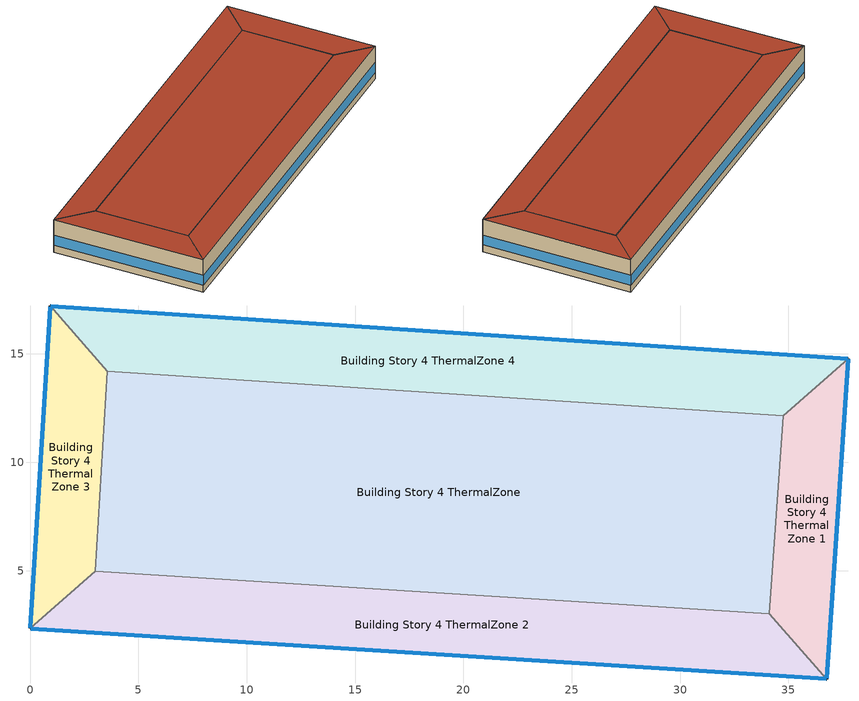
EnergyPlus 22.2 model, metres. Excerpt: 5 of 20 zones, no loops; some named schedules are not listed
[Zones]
Building Story 4 ThermalZone
 floor adiabatic (Typical Interior Ceiling): 34.75,12.14 34.12,3.01 3,4.98 3.56,14.21 z10.8
 wall adiabatic (Typical Interior Wall): 34.12,3.01 34.75,12.14 3.56,14.21 3,4.98 34.12,3.01 z10.8:14.4
 roof outside (Typical IEAD Roof R-31.25): 3.56,14.21 3,4.98 34.12,3.01 34.75,12.14 z14.4
Building Story 4 ThermalZone 1
 floor adiabatic (Typical Interior Ceiling): 37.77,14.77 36.76,0 34.12,3.01 34.75,12.14 z10.8
 wall outside (Typical Insulated Steel Framed Exterior Wall R-20.41): 36.76,0 37.77,14.77 z10.8:14.4
 wall adiabatic (Typical Interior Wall): 37.77,14.77 34.75,12.14 34.12,3.01 36.76,0 z10.8:14.4
 window (U 0.48 SHGC 0.40 Dbl Ref-D Clr 6mm/13mm): 36.76,0.03 37.76,14.75 z11.56:12.65
 roof outside (Typical IEAD Roof R-31.25): 34.75,12.14 34.12,3.01 36.76,0 37.77,14.77 z14.4
Building Story 4 ThermalZone 2
 floor adiabatic (Typical Interior Floor): 36.76,0 0,2.33 3,4.98 34.12,3.01 z10.8
 wall outside (Typical Insulated Steel Framed Exterior Wall R-20.41): 0,2.33 36.76,0 z10.8:14.4
 wall adiabatic (Typical Interior Wall): 36.76,0 34.12,3.01 3,4.98 0,2.33 z10.8:14.4
 window (U 0.48 SHGC 0.40 Dbl Ref-D Clr 6mm/13mm): 0.03,2.33 36.74,0 z11.56:12.64
 roof outside (Typical IEAD Roof R-31.25): 34.12,3.01 3,4.98 0,2.33 36.76,0 z14.4
Building Story 4 ThermalZone 3
 floor adiabatic (Typical Interior Floor): 0,2.33 0.92,17.21 3.56,14.21 3,4.98 z10.8
 wall outside (Typical Insulated Steel Framed Exterior Wall R-20.41): 0.92,17.21 0,2.33 z10.8:14.4
 wall adiabatic (Typical Interior Wall): 0,2.33 3,4.98 3.56,14.21 0.92,17.21 z10.8:14.4
 window (U 0.48 SHGC 0.40 Dbl Ref-D Clr 6mm/13mm): 0.92,17.19 0,2.36 z11.56:12.65
 roof outside (Typical IEAD Roof R-31.25): 3,4.98 3.56,14.21 0.92,17.21 0,2.33 z14.4
Building Story 4 ThermalZone 4
 floor adiabatic (Typical Interior Floor): 0.92,17.21 37.77,14.77 34.75,12.14 3.56,14.21 z10.8
 wall outside (Typical Insulated Steel Framed Exterior Wall R-20.41): 37.77,14.77 0.92,17.21 z10.8:14.4
 wall adiabatic (Typical Interior Wall): 0.92,17.21 3.56,14.21 34.75,12.14 37.77,14.77 z10.8:14.4
 window (U 0.48 SHGC 0.40 Dbl Ref-D Clr 6mm/13mm): 37.74,14.77 0.95,17.21 z11.56:12.64
 roof outside (Typical IEAD Roof R-31.25): 3.56,14.21 34.75,12.14 37.77,14.77 0.92,17.21 z14.4
[Building]
bld_17: Terrain=City
[Site:Location]
Laramie General Brees Field_WY_USA: Latitude {deg}=41.3122; Longitude {deg}=-105.583; Time Zone {hr}=-7; Elevation {m}=2215
[Site:GroundTemperature:FCfactorMethod]
January Ground Temperature {C}=8.6; February Ground Temperature {C}=2.8; March Ground Temperature {C}=-4.1; April Ground Temperature {C}=-8.8; May Ground Temperature {C}=-2.2; June Ground Temperature {C}=0.3; July Ground Temperature {C}=6.7; August Ground Temperature {C}=10.1; September Ground Temperature {C}=16.5; October Ground Temperature {C}=20.6; November Ground Temperature {C}=19.2; December Ground Temperature {C}=14.7
[Site:WaterMainsTemperature]
Calculation Method=Correlation; Annual Average Outdoor Air Temperature {C}=8.96667; Maximum Difference In Monthly Average Outdoor Air Temperatures {deltaC}=26.2
[SizingPeriod:DesignDay] Day of Month=21; Dry-Bulb Temperature Range Modifier Type=DefaultMultipliers; Humidity Condition Type=Wetbulb; Barometric Pressure {Pa}=98769; Rain Indicator=No; Snow Indicator=No; Daylight Saving Time Indicator=No; Begin Environment Reset Mode=FullResetAtBeginEnvironment
Name | Month | Day Type | Maximum Dry-Bulb Temperature {C} | Daily Dry-Bulb Temperature Range {deltaC} | Wetbulb or DewPoint at Maximum Dry-Bulb {C} | Wind Speed {m/s} | Wind Direction {deg} | Solar Model Indicator | ASHRAE Clear Sky Optical Depth for Beam Irradiance (taub) | ASHRAE Clear Sky Optical Depth for Diffuse Irradiance (taud) | Sky Clearness
Buffalo Niagara Intl Ap Ann Clg .4% Condns DB=>MWB 1 | 7 | SummerDesignDay | 30.3 | 9.3 | 21.8 | 5.7 | 240 | ASHRAETau | 0.462 | 2.001
Buffalo Niagara Intl Ap Ann Clg .4% Condns WB=>MDB 1 | 7 | SummerDesignDay | 27.8 | 9.3 | 23.8 | 5.7 | 240 | ASHRAETau | 0.462 | 2.001
Buffalo Niagara Intl Ap Ann Htg 99.6% Condns DB 1 | 1 | WinterDesignDay | -16.3 | 0 | -16.3 | 5.1 | 270 | ASHRAEClearSky |  |  | 0
[Material] Thermal Absorptance=0.9; Solar Absorptance=0.7
Name | Roughness | Thickness {m} | Conductivity {W/m-K} | Density {kg/m3} | Specific Heat {J/kg-K} | Visible Absorptance
100mm Normalweight concrete floor | MediumRough | 0.1016 | 2.31045 | 2322 | 832.557 | 0.7
25mm Stucco | Smooth | 0.0254 | 0.72 | 1856 | 840 | 0.7
5/8 in. Gypsum Board | MediumSmooth | 0.0159 | 0.16 | 800 | 1090 | 0.7
G01 13mm gypsum board | Smooth | 0.0127 | 0.160031 | 800.001 | 1090.73 | 0.5
Metal Roof Surface | Smooth | 0.0008 | 45.28 | 7824 | 500 | 0.7
Roof Membrane | VeryRough | 0.0095 | 0.16 | 1121.29 | 1460 | 0.7
Std Wood 6inch 1; Std Wood 6inch 2 | MediumSmooth | 0.15 | 0.12 | 540 | 1210 | 0.7
[Material:NoMass] Roughness=Smooth; Thermal Absorptance=0.9; Solar Absorptance=0.7
Name | Thermal Resistance {m2-K/W} | Visible Absorptance
CP02 CARPET PAD | 0.21648 | 0.8
Typical Insulation R-18.23 | 3.21036 | 0.7
Typical Insulation R-30.13 | 5.30668 | 0.7
[WindowMaterial:Gas]
AIR 13MM: Gas Type=Air; Thickness {m}=0.0127
[WindowMaterial:Glazing] Optical Data Type=SpectralAverage; Thickness {m}=0.006; Infrared Transmittance at Normal Incidence=0; Front Side Infrared Hemispherical Emissivity=0.84; Conductivity {W/m-K}=0.9; Dirt Correction Factor for Solar and Visible Transmittance=1; Solar Diffusing=No
Name | Solar Transmittance at Normal Incidence | Front Side Solar Reflectance at Normal Incidence | Back Side Solar Reflectance at Normal Incidence | Visible Transmittance at Normal Incidence | Front Side Visible Reflectance at Normal Incidence | Back Side Visible Reflectance at Normal Incidence | Back Side Infrared Hemispherical Emissivity
CLEAR 6MM | 0.775 | 0.071 | 0.071 | 0.881 | 0.08 | 0.08 | 0.84
REF D CLEAR 6MM | 0.429 | 0.308 | 0.379 | 0.334 | 0.453 | 0.505 | 0.82
[Construction]
InteriorFurnishings 1: Std Wood 6inch 1
InteriorFurnishings 2: Std Wood 6inch 2
Typical IEAD Roof R-31.25: Roof Membrane, Typical Insulation R-30.13, Metal Roof Surface
Typical Insulated Steel Framed Exterior Wall R-20.41: 25mm Stucco, 5/8 in. Gypsum Board, Typical Insulation R-18.23, 5/8 in. Gypsum Board
Typical Interior Ceiling: CP02 CARPET PAD, 100mm Normalweight concrete floor
Typical Interior Floor: 100mm Normalweight concrete floor, CP02 CARPET PAD
Typical Interior Wall: G01 13mm gypsum board, G01 13mm gypsum board
U 0.48 SHGC 0.40 Dbl Ref-D Clr 6mm/13mm: REF D CLEAR 6MM, AIR 13MM, CLEAR 6MM
[Zone] Multiplier=1; Part of Total Floor Area=Yes
Building Story 4 ThermalZone; Building Story 4 ThermalZone 1; Building Story 4 ThermalZone 2; Building Story 4 ThermalZone 3; Building Story 4 ThermalZone 4
[Space] Space Type=Story Top Blended Space Type
Name | Zone
Building Story 4 Space | Building Story 4 ThermalZone
Building Story 4 Space 1 | Building Story 4 ThermalZone 1
Building Story 4 Space 2 | Building Story 4 ThermalZone 2
Building Story 4 Space 3 | Building Story 4 ThermalZone 3
Building Story 4 Space 4 | Building Story 4 ThermalZone 4
[SpaceList]
Story Top Blended Space Type: Building Story 4 Space 4, Building Story 4 Space, Building Story 4 Space 1, Building Story 4 Space 2, Building Story 4 Space 3
[InternalMass]
Name | Construction | Zone or ZoneList | Space or SpaceList | Surface Area {m2}
Building Story 4 Space 4 Office WholeBuilding - Lg Office A  - Story Top Mass; Building Story 4 Space 4 Office WholeBuilding - Lg Office C  - Story Top Mass | InteriorFurnishings 1 | Building Story 4 ThermalZone 4 | Building Story 4 Space 4 | 31.3711
Building Story 4 Space Office WholeBuilding - Lg Office A  - Story Top Mass; Building Story 4 Space Office WholeBuilding - Lg Office C  - Story Top Mass | InteriorFurnishings 1 | Building Story 4 ThermalZone | Building Story 4 Space | 93.604
Building Story 4 Space 1 Office WholeBuilding - Lg Office A  - Story Top Mass; Building Story 4 Space 1 Office WholeBuilding - Lg Office C  - Story Top Mass | InteriorFurnishings 1 | Building Story 4 ThermalZone 1 | Building Story 4 Space 1 | 11.0473
Building Story 4 Space 2 Office WholeBuilding - Lg Office A  - Story Top Mass; Building Story 4 Space 2 Office WholeBuilding - Lg Office C  - Story Top Mass | InteriorFurnishings 1 | Building Story 4 ThermalZone 2 | Building Story 4 Space 2 | 31.3913
Building Story 4 Space 3 Office WholeBuilding - Lg Office A  - Story Top Mass; Building Story 4 Space 3 Office WholeBuilding - Lg Office C  - Story Top Mass | InteriorFurnishings 1 | Building Story 4 ThermalZone 3 | Building Story 4 Space 3 | 11.1249
Building Story 4 Space 4 Office WholeBuilding - Lg Office A end_a - Story Top Mass; Building Story 4 Space 4 Office WholeBuilding - Lg Office A end_b - Story Top Mass; Building Story 4 Space 4 Office WholeBuilding - Lg Office C end_a - Story Top Mass; Building Story 4 Space 4 Office WholeBuilding - Lg Office C end_b - Story Top Mass | InteriorFurnishings 1 | Building Story 4 ThermalZone 4 | Building Story 4 Space 4 | 7.34583
Building Story 4 Space Office WholeBuilding - Lg Office A end_a - Story Top Mass; Building Story 4 Space Office WholeBuilding - Lg Office A end_b - Story Top Mass; Building Story 4 Space Office WholeBuilding - Lg Office C end_a - Story Top Mass; Building Story 4 Space Office WholeBuilding - Lg Office C end_b - Story Top Mass | InteriorFurnishings 1 | Building Story 4 ThermalZone | Building Story 4 Space | 21.9182
Building Story 4 Space 1 Office WholeBuilding - Lg Office A end_a - Story Top Mass; Building Story 4 Space 1 Office WholeBuilding - Lg Office A end_b - Story Top Mass; Building Story 4 Space 1 Office WholeBuilding - Lg Office C end_a - Story Top Mass; Building Story 4 Space 1 Office WholeBuilding - Lg Office C end_b - Story Top Mass | InteriorFurnishings 1 | Building Story 4 ThermalZone 1 | Building Story 4 Space 1 | 2.58683
Building Story 4 Space 2 Office WholeBuilding - Lg Office A end_a - Story Top Mass; Building Story 4 Space 2 Office WholeBuilding - Lg Office A end_b - Story Top Mass; Building Story 4 Space 2 Office WholeBuilding - Lg Office C end_a - Story Top Mass; Building Story 4 Space 2 Office WholeBuilding - Lg Office C end_b - Story Top Mass | InteriorFurnishings 1 | Building Story 4 ThermalZone 2 | Building Story 4 Space 2 | 7.35054
Building Story 4 Space 3 Office WholeBuilding - Lg Office A end_a - Story Top Mass; Building Story 4 Space 3 Office WholeBuilding - Lg Office A end_b - Story Top Mass; Building Story 4 Space 3 Office WholeBuilding - Lg Office C end_a - Story Top Mass; Building Story 4 Space 3 Office WholeBuilding - Lg Office C end_b - Story Top Mass | InteriorFurnishings 1 | Building Story 4 ThermalZone 3 | Building Story 4 Space 3 | 2.60499
Building Story 4 Space 4 Office WholeBuilding - Lg Office B  - Story Top Mass | InteriorFurnishings 1 | Building Story 4 ThermalZone 4 | Building Story 4 Space 4 | 68.4016
Building Story 4 Space Office WholeBuilding - Lg Office B  - Story Top Mass | InteriorFurnishings 1 | Building Story 4 ThermalZone | Building Story 4 Space | 204.094
Building Story 4 Space 1 Office WholeBuilding - Lg Office B  - Story Top Mass | InteriorFurnishings 1 | Building Story 4 ThermalZone 1 | Building Story 4 Space 1 | 24.0876
Building Story 4 Space 2 Office WholeBuilding - Lg Office B  - Story Top Mass | InteriorFurnishings 1 | Building Story 4 ThermalZone 2 | Building Story 4 Space 2 | 68.4456
Building Story 4 Space 3 Office WholeBuilding - Lg Office B  - Story Top Mass | InteriorFurnishings 1 | Building Story 4 ThermalZone 3 | Building Story 4 Space 3 | 24.2567
Building Story 4 Space 4 Office WholeBuilding - Lg Office B end_a - Story Top Mass; Building Story 4 Space 4 Office WholeBuilding - Lg Office B end_b - Story Top Mass | InteriorFurnishings 1 | Building Story 4 ThermalZone 4 | Building Story 4 Space 4 | 16.0169
Building Story 4 Space Office WholeBuilding - Lg Office B end_a - Story Top Mass; Building Story 4 Space Office WholeBuilding - Lg Office B end_b - Story Top Mass | InteriorFurnishings 1 | Building Story 4 ThermalZone | Building Story 4 Space | 47.7905
Building Story 4 Space 1 Office WholeBuilding - Lg Office B end_a - Story Top Mass; Building Story 4 Space 1 Office WholeBuilding - Lg Office B end_b - Story Top Mass | InteriorFurnishings 1 | Building Story 4 ThermalZone 1 | Building Story 4 Space 1 | 5.64032
Building Story 4 Space 2 Office WholeBuilding - Lg Office B end_a - Story Top Mass; Building Story 4 Space 2 Office WholeBuilding - Lg Office B end_b - Story Top Mass | InteriorFurnishings 1 | Building Story 4 ThermalZone 2 | Building Story 4 Space 2 | 16.0271
Building Story 4 Space 3 Office WholeBuilding - Lg Office B end_a - Story Top Mass; Building Story 4 Space 3 Office WholeBuilding - Lg Office B end_b - Story Top Mass | InteriorFurnishings 1 | Building Story 4 ThermalZone 3 | Building Story 4 Space 3 | 5.67992
Building Story 4 Space Mass | InteriorFurnishings 2 | Building Story 4 ThermalZone | Building Story 4 Space | 574.556
Building Story 4 Space 1 Mass | InteriorFurnishings 2 | Building Story 4 ThermalZone 1 | Building Story 4 Space 1 | 67.8101
Building Story 4 Space 2 Mass | InteriorFurnishings 2 | Building Story 4 ThermalZone 2 | Building Story 4 Space 2 | 192.685
Building Story 4 Space 3 Mass | InteriorFurnishings 2 | Building Story 4 ThermalZone 3 | Building Story 4 Space 3 | 68.2862
Building Story 4 Space 4 Mass | InteriorFurnishings 2 | Building Story 4 ThermalZone 4 | Building Story 4 Space 4 | 192.561
[Lights]
Office WholeBuilding - Lg Office Lights 2: Zone or ZoneList or Space or SpaceList=Story Top Blended Space Type; Schedule=OfficeLarge BLDG_LIGHT_SCH_2013; Design Level Calculation Method=Watts/Area; Watts per Zone Floor Area {W/m2}=8.82641; Return Air Fraction=0; Fraction Radiant=0.7; Fraction Visible=0.2; Fraction Replaceable=1
[People]
Office WholeBuilding - Lg Office People 2: Zone or ZoneList or Space or SpaceList=Story Top Blended Space Type; Number of People Schedule=OfficeLarge BLDG_OCC_SCH; Number of People Calculation Method=People/Area; People per Floor Area {person/m2}=0.0538196; Fraction Radiant=0.3; Activity Level Schedule=OfficeLarge ACTIVITY_SCH; Enable ASHRAE 55 Comfort Warnings=Yes; Mean Radiant Temperature Calculation Type=ZoneAveraged; Work Efficiency Schedule=Work Efficiency Schedule; Clothing Insulation Schedule=Clothing Schedule; Air Velocity Schedule=Air Velocity Schedule; Thermal Comfort Model 1 Type=Fanger
[ElectricEquipment]
Office WholeBuilding - Lg Office Elec Equip 2: Zone or ZoneList or Space or SpaceList=Story Top Blended Space Type; Schedule=OfficeLarge BLDG_EQUIP_SCH; Design Level Calculation Method=Watts/Area; Watts per Zone Floor Area {W/m2}=8.07007; Fraction Latent=0; Fraction Radiant=0.5; Fraction Lost=0
[ZoneInfiltration:DesignFlowRate] Zone or ZoneList or Space or SpaceList=Story Top Blended Space Type; Schedule=Always On Discrete; Design Flow Rate Calculation Method=Flow/ExteriorArea; Constant Term Coefficient=0; Temperature Term Coefficient=0; Velocity Term Coefficient=0.224; Velocity Squared Term Coefficient=0
Name | Flow Rate per Exterior Surface Area {m3/s-m2}
Office WholeBuilding - Lg Office A  - Story Top Infiltration; Office WholeBuilding - Lg Office C  - Story Top Infiltration | 4.03906e-05
Office WholeBuilding - Lg Office A end_a - Story Top Infiltration; Office WholeBuilding - Lg Office A end_b - Story Top Infiltration; Office WholeBuilding - Lg Office C end_a - Story Top Infiltration; Office WholeBuilding - Lg Office C end_b - Story Top Infiltration | 1.89156e-05
Office WholeBuilding - Lg Office B end_a - Story Top Infiltration; Office WholeBuilding - Lg Office B end_b - Story Top Infiltration | 2.06219e-05
[Daylighting:Controls] Lighting Control Type=Stepped; Minimum Input Power Fraction for Continuous or ContinuousOff Dimming Control=0.3; Minimum Light Output Fraction for Continuous or ContinuousOff Dimming Control=0.2; Number of Stepped Control Steps=3; Probability Lighting will be Reset When Needed in Manual Stepped Control=1; Glare Calculation Azimuth Angle of View Direction Clockwise from Zone y-Axis {deg}=-0; Maximum Allowable Discomfort Glare Index=22; Illuminance Setpoint at Reference Point 1 {lux}=377
Name | Zone or Space | Glare Calculation Daylighting Reference Point | Daylighting Reference Point Name 1 | Fraction of Lights Controlled by Reference Point 1 | Daylighting Reference Point Name 2 | Fraction of Lights Controlled by Reference Point 2 | Illuminance Setpoint at Reference Point 2 {lux}
Building Story 4 ThermalZone 1 DaylightingControls | Building Story 4 ThermalZone 1 | Building Story 4 Space 1 Daylt Sensor 1 | Building Story 4 Space 1 Daylt Sensor 1 | 0.48
Building Story 4 ThermalZone 2 DaylightingControls | Building Story 4 ThermalZone 2 | Building Story 4 Space 2 Daylt Sensor 1 | Building Story 4 Space 2 Daylt Sensor 1 | 0.455 | Building Story 4 Space 2 Daylt Sensor 2 | 0.106 | 377
Building Story 4 ThermalZone 3 DaylightingControls | Building Story 4 ThermalZone 3 | Building Story 4 Space 3 Daylt Sensor 1 | Building Story 4 Space 3 Daylt Sensor 1 | 0.48 | Building Story 4 Space 3 Daylt Sensor 2 | 0.094 | 377
Building Story 4 ThermalZone 4 DaylightingControls | Building Story 4 ThermalZone 4 | Building Story 4 Space 4 Daylt Sensor 1 | Building Story 4 Space 4 Daylt Sensor 1 | 0.457 | Building Story 4 Space 4 Daylt Sensor 2 | 0.105 | 377
[AvailabilityManager:NightCycle] Applicability Schedule=Always On Discrete; Control Type=CycleOnAny; Thermostat Tolerance {deltaC}=1.9999; Cycling Run Time Control Type=Thermostat; Cycling Run Time {s}=1800
Name | Fan Schedule
Availability Manager Night Cycle 1 | 5 Zone PVAV Occ Sch
Availability Manager Night Cycle 2 | 5 Zone PVAV 1 Occ Sch
Availability Manager Night Cycle 3 | 5 Zone PVAV 2 Occ Sch
Availability Manager Night Cycle 4 | 5 Zone PVAV 3 Occ Sch
[AvailabilityManager:Scheduled] Schedule=Always On Discrete
5 Zone PVAV OA System Availability Manager; 5 Zone PVAV 1 OA System Availability Manager; 5 Zone PVAV 2 OA System Availability Manager; 5 Zone PVAV 3 OA System Availability Manager
[Exterior:Lights] Control Option=AstronomicalClock
Name | Schedule | Design Level {W}
Building Facades | Schedule Ruleset 1 | 470.295
Main Entries | Schedule Ruleset 2 | 240
Other Doors | Schedule Ruleset 2 | 107.109
Parking Areas and Drives | Schedule Ruleset 2 | 2253.37
[EnergyManagementSystem:Sensor]
Name | Output:Variable or Output:Meter Index Key | Output:Variable or Output:Meter
Ele_Sen | Whole Building | Facility Total Purchased Electricity Energy
Fut_Sen | NYSTc 2030 Future Hourly Emissions Sch | Schedule Value
His_Sen | New York 2019 Historical Hourly Emissions Sch | Schedule Value
Mains_Water_Temp_Sen | Environment | Site Mains Water Temperature
[EnergyManagementSystem:Actuator]
Mains_Water_Temp_Act: Actuated Component Unique=Mains Water Temperature; Actuated Component Type=Schedule:Constant; Actuated Component Control Type=Schedule Value
[EnergyManagementSystem:Program]
Emissions_Calc_Prgm: SET fut_hr_val = Fut_Sen; SET his_hr_val = His_Sen; SET fut_yr_val = 92; SET his_yr_val = 583; SET elec = Ele_Sen; SET conv = 1000000 * 60 * 60; SET conv_kg_mt = 0.001; SET fut_hr = (fut_hr_val * elec / conv) * conv_kg_mt; SET his_hr = (his_hr_val * elec / conv) * conv_kg_mt; SET fut_yr = (fut_yr_val * elec / conv) * conv_kg_mt; SET his_yr = (his_yr_val * elec / conv) * conv_kg_mt; SET fut_hr_intensity = fut_hr * 1000 / 23592.4941244068; SET his_hr_intensity = his_hr * 1000 / 23592.4941244068; SET fut_yr_intensity = fut_yr * 1000 / 23592.4941244068; SET his_yr_intensity = his_yr * 1000 / 23592.4941244068
Mains_Water_Prg: SET Mains_Water_Temp_Act = Mains_Water_Temp_Sen
[EnergyManagementSystem:ProgramCallingManager]
Emissions Calc Prgm: EndOfSystemTimestepBeforeHVACReporting; Emissions_Calc_Prgm
Mains_Water_Prg_Mgr: BeginTimestepBeforePredictor; Mains_Water_Prg
[EnergyManagementSystem:OutputVariable] Type of Data in Variable=Summed; Update Frequency=SystemTimestep; EMS Program or Subroutine=Emissions_Calc_Prgm
Name | EMS Variable | Units
Future_Annual_Electricity_Emissions | fut_yr | mt
Future_Annual_Electricity_Emissions_Intensity | fut_yr_intensity | kg/ft2
Future_Hourly_Electricity_Emissions | fut_hr | mt
Future_Hourly_Electricity_Emissions_Intensity | fut_hr_intensity | kg/ft2
Historical_Annual_Electricity_Emissions | his_yr | mt
Historical_Annual_Electricity_Emissions_Intensity | his_yr_intensity | kg/ft2
Historical_Hourly_Electricity_Emissions | his_hr | mt
Historical_Hourly_Electricity_Emissions_Intensity | his_hr_intensity | kg/ft2
[Schedule:Week:Daily]
OfficeLarge BLDG_LIGHT_SCH_2013 Week Rule - Jan1-Dec31: OfficeLarge BLDG_LIGHT_SCH_2013 Default, OfficeLarge BLDG_LIGHT_SCH_2013 Wkdy Day, OfficeLarge BLDG_LIGHT_SCH_2013 Wkdy Day, OfficeLarge BLDG_LIGHT_SCH_2013 Wkdy Day, OfficeLarge BLDG_LIGHT_SCH_2013 Wkdy Day, OfficeLarge BLDG_LIGHT_SCH_2013 Wkdy Day, OfficeLarge BLDG_LIGHT_SCH_2013 Sat Day, OfficeLarge BLDG_LIGHT_SCH_2013 Default, OfficeLarge BLDG_LIGHT_SCH_2013 Summer Design Day, OfficeLarge BLDG_LIGHT_SCH_2013 Winter Design Day, OfficeLarge BLDG_LIGHT_SCH_2013 Default, OfficeLarge BLDG_LIGHT_SCH_2013 Default
OfficeLarge BLDG_OCC_SCH Week Rule - Jan1-Dec31: OfficeLarge BLDG_OCC_SCH Default, OfficeLarge BLDG_OCC_SCH Wkdy Day, OfficeLarge BLDG_OCC_SCH Wkdy Day, OfficeLarge BLDG_OCC_SCH Wkdy Day, OfficeLarge BLDG_OCC_SCH Wkdy Day, OfficeLarge BLDG_OCC_SCH Wkdy Day, OfficeLarge BLDG_OCC_SCH Sat Day, OfficeLarge BLDG_OCC_SCH Default, OfficeLarge BLDG_OCC_SCH Summer Design Day, OfficeLarge BLDG_OCC_SCH Winter Design Day, OfficeLarge BLDG_OCC_SCH Default, OfficeLarge BLDG_OCC_SCH Default
Schedule Ruleset 1 Week Rule - Jan1-Dec31: Schedule Day 103, Schedule Day 103, Schedule Day 103, Schedule Day 103, Schedule Day 103, Schedule Day 103, Schedule Day 103, Schedule Day 103, Schedule Day 103, Schedule Day 103, Schedule Day 103, Schedule Day 103
Schedule Ruleset 2 Week Rule - Jan1-Dec31: Schedule Day 104, Schedule Day 104, Schedule Day 104, Schedule Day 104, Schedule Day 104, Schedule Day 104, Schedule Day 104, Schedule Day 104, Schedule Day 104, Schedule Day 104, Schedule Day 104, Schedule Day 104
[Schedule:Year]
OfficeLarge BLDG_LIGHT_SCH_2013: OfficeLarge BLDG_LIGHT_SCH_2013 Week Rule - Jan1-Dec31, 1, 1, 12, 31
Work Efficiency Schedule: Work Efficiency Schedule Week Rule - Jan1-Dec31, 1, 1, 12, 31
Clothing Schedule: Clothing Schedule Week Rule - Jan1-Dec31, 1, 1, 12, 31
Air Velocity Schedule: Air Velocity Schedule Week Rule - Jan1-Dec31, 1, 1, 12, 31
5 Zone PVAV Occ Sch: 5 Zone PVAV Occ Sch Week Rule - Jan1-Jul1, 1, 1, 7, 1, 5 Zone PVAV Occ Sch Week Rule - Jul2-Aug26, 7, 2, 8, 26, 5 Zone PVAV Occ Sch Week Rule - Aug27-Sep2, 8, 27, 9, 2, 5 Zone PVAV Occ Sch Week Rule - Sep3-Dec31, 9, 3, 12, 31
5 Zone PVAV 1 Occ Sch: 5 Zone PVAV 1 Occ Sch Week Rule - Jan1-Dec31, 1, 1, 12, 31
OfficeLarge BLDG_OCC_SCH: OfficeLarge BLDG_OCC_SCH Week Rule - Jan1-Dec31, 1, 1, 12, 31
OfficeLarge ACTIVITY_SCH: OfficeLarge ACTIVITY_SCH Week Rule - Jan1-Dec31, 1, 1, 12, 31
OfficeLarge BLDG_EQUIP_SCH: OfficeLarge BLDG_EQUIP_SCH Week Rule - Jan1-Dec31, 1, 1, 12, 31
5 Zone PVAV 2 Occ Sch: 5 Zone PVAV 2 Occ Sch Week Rule - Jan1-Dec31, 1, 1, 12, 31
5 Zone PVAV 3 Occ Sch: 5 Zone PVAV 3 Occ Sch Week Rule - Jan1-Dec31, 1, 1, 12, 31
Schedule Ruleset 1: Schedule Ruleset 1 Week Rule - Jan1-Dec31, 1, 1, 12, 31
Schedule Ruleset 2: Schedule Ruleset 2 Week Rule - Jan1-Dec31, 1, 1, 12, 31
[Schedule:Constant]
Name | Hourly Value
Always On Discrete | 1
Mains Water Temperature | 10
[Schedule:File] Rows to Skip at Top=1; Number of Hours of Data=8760; Column Separator=Comma; Interpolate to Timestep=No; Minutes per Item=60; Adjust Schedule for Daylight Savings=Yes
Name | File | Column Number
New York 2019 Historical Hourly Emissions Sch | C:/Users/wulic/uouwyo38/run/baseline_scenario/17/generated_files/historical_hourly_co2e_2019.csv | 9
NYSTc 2030 Future Hourly Emissions Sch | C:/Users/wulic/uouwyo38/run/baseline_scenario/17/generated_files/future_hourly_co2e_2030.csv | 10
